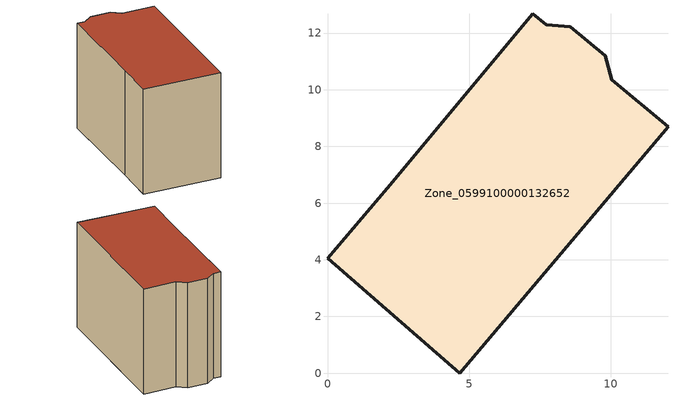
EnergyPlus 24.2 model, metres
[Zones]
Zone_0599100000132652
 floor ground (C_G): 12.02,8.69 4.66,0 0,4.06 2.12,6.52 7.25,12.68 7.71,12.29 8.56,12.22 9.79,11.2 10.02,10.36 z0
 wall outside (C_F): 10.02,10.36 9.79,11.2 8.56,12.22 7.71,12.29 7.25,12.68 2.12,6.52 0,4.06 4.66,0 12.02,8.69 10.02,10.36 z0:8.62
 roof outside (C_R): 4.66,0 12.02,8.69 10.02,10.36 9.79,11.2 8.56,12.22 7.71,12.29 7.25,12.68 2.12,6.52 0,4.06 z8.62
[BUILDING]
Pand.0599100000132652: North Axis=0; Terrain=City; Loads Convergence Tolerance Value=0.04; Temperature Convergence Tolerance Value=0.4; Solar Distribution=FullExterior; Maximum Number of Warmup Days=25; Minimum Number of Warmup Days=1
[Site:Location]
Rotterdam.The.Hague.AP_ZH_NLD Design_Conditions: Latitude=51.96; Longitude=4.45; Time Zone=1; Elevation=-4.5
[SITE:GROUNDTEMPERATURE:BUILDINGSURFACE]
18, 18, 18, 18, 18, 18, 18, 18, 18, 18, 18, 18
[MATERIAL] Thermal Absorptance=0.9; Solar Absorptance=0.7; Visible Absorptance=0.7
Name | Roughness | Thickness | Conductivity | Density | Specific Heat
G.TI.1946 | MediumSmooth | 0.15 | 1 | 540 | 1210
F.TI.1946 | Rough | 0.3 | 0.857143 | 1920 | 840
R.TI.1946 | MediumRough | 0.2 | 0.1 | 1500 | 1000
[CONSTRUCTION]
C_G: G.TI.1946
C_F: F.TI.1946
C_R: R.TI.1946
[ZONE]
Zone_0599100000132652: Type=1; Multiplier=1; Ceiling Height=Autocalculate; Volume=Autocalculate; Floor Area=autocalculate; Part of Total Floor Area=Yes
[ZONEINFILTRATION:DESIGNFLOWRATE]
Infil_Zone_0599100000132652: Zone or ZoneList or Space or SpaceList=Zone_0599100000132652; Schedule=AlwaysOn; Design Flow Rate Calculation Method=Flow/Area; Flow Rate per Floor Area=0.003; Constant Term Coefficient=1; Temperature Term Coefficient=0; Velocity Term Coefficient=0; Velocity Squared Term Coefficient=0
[HVACTEMPLATE:ZONE:IDEALLOADSAIRSYSTEM]
Zone_0599100000132652: Maximum Heating Supply Air Temperature=50; Minimum Cooling Supply Air Temperature=13; Maximum Heating Supply Air Humidity Ratio=0.0156; Minimum Cooling Supply Air Humidity Ratio=0.0077; Heating Limit=NoLimit; Cooling Limit=NoLimit; Dehumidification Control Type=ConstantSensibleHeatRatio; Cooling Sensible Heat Ratio=0.7; Dehumidification Setpoint=60; Humidification Control Type=None; Humidification Setpoint=30; Outdoor Air Method=None; Outdoor Air Flow Rate per Person=0.00944; Outdoor Air Flow Rate per Zone Floor Area=0; Outdoor Air Flow Rate per Zone=0; Demand Controlled Ventilation Type=None; Outdoor Air Economizer Type=NoEconomizer; Heat Recovery Type=None; Sensible Heat Recovery Effectiveness=0.7; Latent Heat Recovery Effectiveness=0.65
[ZONECONTROL:THERMOSTAT]
ThermostatControl_Zone_0599100000132652: Zone or ZoneList=Zone_0599100000132652; Control Type Schedule=DualSetpointControlType; Control 1=Thermostat_Zone_0599100000132652; Temperature Difference Between Cutout And Setpoint=0
[THERMOSTATSETPOINT:DUALSETPOINT]
Thermostat_Zone_0599100000132652: Heating Setpoint Temperature Schedule=HeatingSetpoint_Zone_0599100000132652; Cooling Setpoint Temperature Schedule=CoolingSetpoint_Zone_0599100000132652
[SCHEDULE:COMPACT]
HeatingSetpoint_Zone_0599100000132652: Through: 12/31, For: AllDays, Until: 24:00, 21
CoolingSetpoint_Zone_0599100000132652: Through: 12/31, For: AllDays, Until: 24:00, 24
DualSetpointControlType: Through: 12/31, For: AllDays, Until: 24:00, 4
AlwaysOn: Through: 12/31, For: AllDays, Until: 24:00, 1
